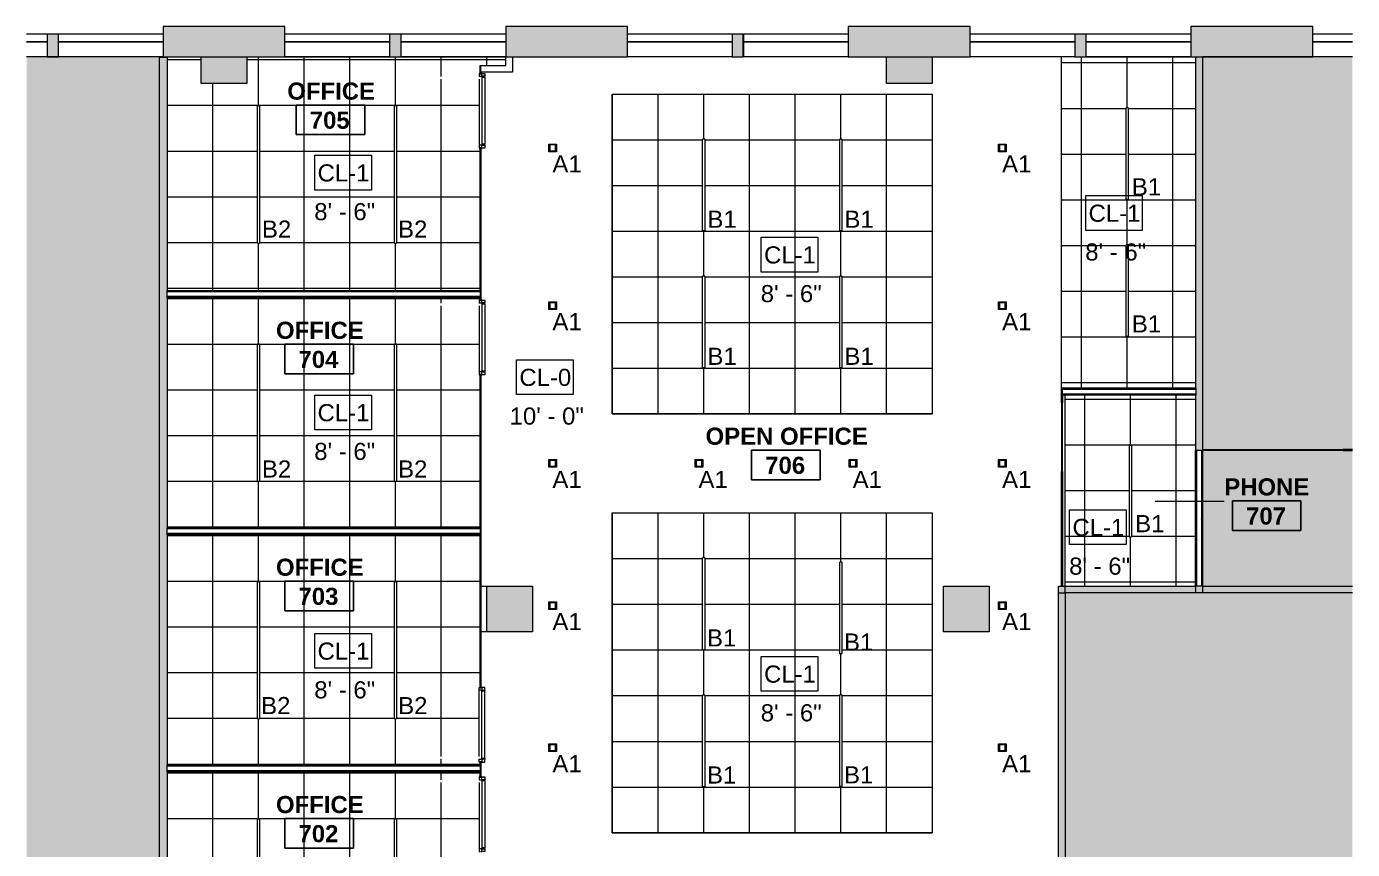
# Model space of a CAD drawing. Header units: inches. Extents: x 587 to 1284, y 1170 to 2052.
# Drawn here: x 587 to 1284, y 1619 to 2052 of the extents above; entities that cross this region are included whole.
import ezdxf

# ---------------------------------------------------------------- set-up
doc = ezdxf.new("R2010")
doc.units = ezdxf.units.IN
doc.header["$MEASUREMENT"] = 0
for name, color, linetype, lineweight in [('A-AREA-IDEN', 2, 'Continuous', 9), ('A-CLNG', 13, 'Continuous', 13), ('A-CLNG-IDEN', 151, 'Continuous', 9), ('A-CLNG-PATT', 13, 'Continuous', 13), ('A-DETL', 90, 'Continuous', 9), ('A-DETL-GENF', 92, 'Continuous', 9), ('A-DOOR', 31, 'Continuous', 13), ('A-WALL', 113, 'Continuous', 13), ('A-WALL-PATT', 111, 'Continuous', 13), ('CORE', 7, 'Continuous', 9), ('CORRIDOR', 7, 'Continuous', 9), ('E-LITE-EQPM', 33, 'Continuous', 9), ('E-LITE-EQPM-IDEN', 33, 'Continuous', 9), ('I-WALL', 2, 'Continuous', 13), ('S-COLS', 52, 'Continuous', 13), ('Victor Bldg - 7th Floor_LINK_dwg', 8, 'Continuous', 9), ('WINDOWS', 7, 'Continuous', 9)]:
    doc.layers.add(name, color=color, linetype=linetype, lineweight=lineweight)
doc.styles.add('Arial', font='arial.ttf', dxfattribs={"height": 9})
doc.styles.add('Swis721 Lt BT', font='swissl.ttf', dxfattribs={"height": 9})
doc.styles.add('Swis721 Lt BT_B', font='', dxfattribs={"height": 9})
doc.styles.get('Swis721 Lt BT_B').set_extended_font_data('Swis721 Lt BT', bold=True)
pattern_1 = [(0, (0, 0), (30.72, 7.68), [1.267, -21.773, 1.267, -21.773, -122.88]), (0, (0, 0), (30.72, 7.68), [-46.08, 1.267, -44.813, 1.267, -21.773, -53.76]), (0, (0, 0), (30.72, 7.68), [-115.2, 1.267, -14.093, 1.267, -37.133]), (120, (11.52, 3.84), (-22.011075, 22.7643), [1.267, -21.773, 1.267, -21.773, -122.88]), (120, (11.52, 3.84), (-22.011075, 22.7643), [-46.08, 1.267, -44.813, 1.267, -21.773, -53.76]), (120, (11.52, 3.84), (-22.011075, 22.7643), [-115.2, 1.267, -14.093, 1.267, -37.133]), (240, (15.36, 19.2), (-8.708925, -30.4443), [1.267, -21.773, 1.267, -21.773, -122.88]), (240, (15.36, 19.2), (-8.708925, -30.4443), [-46.08, 1.267, -44.813, 1.267, -21.773, -53.76]), (240, (15.36, 19.2), (-8.708925, -30.4443), [-115.2, 1.267, -14.093, 1.267, -37.133])]

# ---------------------------------------------------------------- blocks, each defined once
blk = doc.blocks.new('Concrete-Rectangular-Column - 24_ x 24_-6972613-REFLECTED CEILING PLAN')
at = {"layer": 'S-COLS', "lineweight": 9}
blk.add_hatch(color=7, dxfattribs=at).paths.add_polyline_path([(-12, -12), (12, -12), (12, 2), (-12, 2), (-12, -11.37)], flags=0)
at = {"layer": 'S-COLS', "color": 8, "lineweight": 20}
for p, q in [((-12, -12), (-12, 2)), ((12, 2), (12, -12)), ((12, -12), (-12, -12))]:
    blk.add_line(p, q, dxfattribs=at)
blk = doc.blocks.new('Concrete-Rectangular-Column - 24_ x 24_-V1-REFLECTED CEILING PLAN')
at = {"layer": 'S-COLS', "lineweight": 9}
blk.add_hatch(color=7, dxfattribs=at).paths.add_polyline_path([(12, -12), (12, 12), (-12, 12), (-12, -12), (7.47, -12)], flags=0)
at = {"layer": 'S-COLS', "color": 8, "lineweight": 20}
for p, q in [((-12, 12), (12, 12)), ((-12, -12), (-12, 12)), ((12, 12), (12, -12)), ((12, -12), (-12, -12))]:
    blk.add_line(p, q, dxfattribs=at)
blk = doc.blocks.new('Victor Bldg - 7th Floor_LINK_dwg_AH13F-7747248-REFLECTED CEILING PLAN')
at = {"layer": 'CORE'}
for p, q in [((1118.42, 1209.86), (1118.42, 1203.17)), ((1119.29, 1210.31), (1118.72, 1210.31)), ((1119.59, 1203.17), (1119.59, 1209.86)), ((1118.72, 1202.72), (1119.29, 1202.72))]:
    blk.add_line(p, q, dxfattribs=at)
for centre in [(1116.88, 1210.53), (1121.08, 1210.53)]:
    blk.add_ellipse(centre, major_axis=(0, 1.17), ratio=0.666667, dxfattribs=at)
for centre, start_param, end_param in [((1118.72, 1209.86), 0, 1.570796), ((1119.29, 1209.86), 4.712389, 6.283185), ((1118.72, 1203.17), 1.570796, 3.141593), ((1119.29, 1203.17), 3.141593, 4.712389)]:
    blk.add_ellipse(centre, major_axis=(0, 0.45), ratio=0.666667, start_param=start_param, end_param=end_param, dxfattribs=at)
blk = doc.blocks.new('Victor Bldg - 7th Floor_LINK_dwg_AH13F-7747249-REFLECTED CEILING PLAN')
at = {"layer": 'CORE'}
for p, q in [((1145.42, 1209.86), (1145.42, 1203.17)), ((1146.29, 1210.31), (1145.72, 1210.31)), ((1146.59, 1203.17), (1146.59, 1209.86)), ((1145.72, 1202.72), (1146.29, 1202.72))]:
    blk.add_line(p, q, dxfattribs=at)
for centre in [(1143.88, 1210.53), (1148.08, 1210.53)]:
    blk.add_ellipse(centre, major_axis=(0, 1.17), ratio=0.666667, dxfattribs=at)
for centre, start_param, end_param in [((1145.72, 1209.86), 0, 1.570796), ((1146.29, 1209.86), 4.712389, 6.283185), ((1145.72, 1203.17), 1.570796, 3.141593), ((1146.29, 1203.17), 3.141593, 4.712389)]:
    blk.add_ellipse(centre, major_axis=(0, 0.45), ratio=0.666667, start_param=start_param, end_param=end_param, dxfattribs=at)
blk = doc.blocks.new('Victor Bldg - 7th Floor_LINK_dwg_AH13F-7747250-REFLECTED CEILING PLAN')
at = {"layer": 'CORE'}
for p, q in [((1172.42, 1209.86), (1172.42, 1203.17)), ((1173.29, 1210.31), (1172.72, 1210.31)), ((1173.59, 1203.17), (1173.59, 1209.86)), ((1172.72, 1202.72), (1173.29, 1202.72))]:
    blk.add_line(p, q, dxfattribs=at)
for centre in [(1170.88, 1210.53), (1175.08, 1210.53)]:
    blk.add_ellipse(centre, major_axis=(0, 1.17), ratio=0.666667, dxfattribs=at)
for centre, start_param, end_param in [((1172.72, 1209.86), 0, 1.570796), ((1173.29, 1209.86), 4.712389, 6.283185), ((1172.72, 1203.17), 1.570796, 3.141593), ((1173.29, 1203.17), 3.141593, 4.712389)]:
    blk.add_ellipse(centre, major_axis=(0, 0.45), ratio=0.666667, start_param=start_param, end_param=end_param, dxfattribs=at)
blk = doc.blocks.new('Victor Bldg - 7th Floor_LINK_dwg_AH13F-7747251-REFLECTED CEILING PLAN')
at = {"layer": 'CORE'}
for p, q in [((1226.42, 1209.86), (1226.42, 1203.17)), ((1227.29, 1210.31), (1226.72, 1210.31)), ((1227.59, 1203.17), (1227.59, 1209.86)), ((1226.72, 1202.72), (1227.29, 1202.72))]:
    blk.add_line(p, q, dxfattribs=at)
for centre in [(1224.88, 1210.53), (1229.08, 1210.53)]:
    blk.add_ellipse(centre, major_axis=(0, 1.17), ratio=0.666667, dxfattribs=at)
for centre, start_param, end_param in [((1226.72, 1209.86), 0, 1.570796), ((1227.29, 1209.86), 4.712389, 6.283185), ((1226.72, 1203.17), 1.570796, 3.141593), ((1227.29, 1203.17), 3.141593, 4.712389)]:
    blk.add_ellipse(centre, major_axis=(0, 0.45), ratio=0.666667, start_param=start_param, end_param=end_param, dxfattribs=at)
blk = doc.blocks.new('Victor Bldg - 7th Floor_LINK_dwg_AH13F-7747252-REFLECTED CEILING PLAN')
at = {"layer": 'CORE'}
for p, q in [((1199.42, 1209.86), (1199.42, 1203.17)), ((1200.29, 1210.31), (1199.72, 1210.31)), ((1200.59, 1203.17), (1200.59, 1209.86)), ((1199.72, 1202.72), (1200.29, 1202.72))]:
    blk.add_line(p, q, dxfattribs=at)
for centre in [(1197.88, 1210.53), (1202.08, 1210.53)]:
    blk.add_ellipse(centre, major_axis=(0, 1.17), ratio=0.666667, dxfattribs=at)
for centre, start_param, end_param in [((1199.72, 1209.86), 0, 1.570796), ((1200.29, 1209.86), 4.712389, 6.283185), ((1199.72, 1203.17), 1.570796, 3.141593), ((1200.29, 1203.17), 3.141593, 4.712389)]:
    blk.add_ellipse(centre, major_axis=(0, 0.45), ratio=0.666667, start_param=start_param, end_param=end_param, dxfattribs=at)
blk = doc.blocks.new('Victor Bldg - 7th Floor_LINK_dwg-6972240-REFLECTED CEILING PLAN')
at = {"layer": 'CORE'}
for p, q in [((1098, 1223.5), (1042, 1234.5)), ((1098, 1234.5), (1042, 1223.5)), ((1283.88, 1218.1), (1248, 1234.5)), ((1098, 1223.5), (1098, 1232)), ((1244.37, 1219.75), (1244.37, 1232)), ((1248, 1232), (1248, 1216)), ((1243, 1215.75), (1103, 1215.75)), ((1283.88, 1218.88), (1248.12, 1202.5)), ((1111.92, 1209.47), (1113.76, 1206.79)), ((1112.18, 1209.63), (1114.03, 1206.95)), ((1138.92, 1209.47), (1140.76, 1206.79)), ((1139.18, 1209.63), (1141.03, 1206.95)), ((1165.92, 1209.47), (1167.76, 1206.79)), ((1166.18, 1209.63), (1168.03, 1206.95)), ((1192.92, 1209.47), (1194.76, 1206.79)), ((1193.18, 1209.63), (1195.03, 1206.95)), ((1219.92, 1209.47), (1221.76, 1206.79)), ((1220.18, 1209.63), (1222.03, 1206.95)), ((1098, 1203.75), (1042, 1203.75)), ((1248, 1198.69), (1264.62, 1198.69)), ((1243, 1191.75), (1103, 1191.75))]:
    blk.add_line(p, q, dxfattribs=at)
at = {"layer": 'CORE', "flags": 128}
for points in [[(1101.63, 1219.75), (1244.37, 1219.75), (1101.63, 1232)], [(1244.37, 1232), (1101.63, 1219.75), (1101.63, 1232)], [(1097, 1203.75), (1097, 1214.75), (1043, 1214.75), (1043, 1203.75)], [(1104, 1191.75), (1104, 1214.25), (1242, 1214.25), (1242, 1191.75)], [(1247.31, 1191.47), (1247.31, 1191.19), (1265.31, 1191.19), (1265.31, 1191.47)], [(1042, 1189.69), (1042.56, 1189.69), (1042.56, 1173.07), (1042, 1173.07)]]:
    blk.add_lwpolyline(points, dxfattribs=at)
blk.add_lwpolyline([(1109, 1184.75), (1125, 1184.75), (1125, 1200.75), (1109, 1200.75)], close=True, dxfattribs=at)
at = {"layer": 'CORE'}
for centre in [(1112.05, 1209.55), (1139.05, 1209.55), (1166.05, 1209.55), (1193.05, 1209.55), (1220.05, 1209.55)]:
    blk.add_circle(centre, 0.667, dxfattribs=at)
for centre, radius, start, end in [((1116.3, 1202.72), 5.8, 153.29881, 180), ((1117.61, 1202.07), 7.26, 129.47246, 153.29881), ((1112.05, 1209.55), 0.167, 11.68289, 236.84227), ((1118.45, 1201.04), 8.59, 108.83538, 129.47246), ((1113.9, 1206.86), 0.167, 192.19142, 57.3508), ((1119, 1199.43), 10.29, 90, 108.83538), ((1119, 1199.43), 10.29, 71.16462, 90), ((1119.55, 1201.04), 8.59, 50.52754, 71.16462), ((1120.39, 1202.07), 7.26, 26.70119, 50.52754), ((1121.7, 1202.72), 5.8, 0, 26.70119), ((1143.3, 1202.72), 5.8, 153.29881, 180), ((1144.61, 1202.07), 7.26, 129.47246, 153.29881), ((1139.05, 1209.55), 0.167, 11.68289, 236.84227), ((1145.45, 1201.04), 8.59, 108.83538, 129.47246), ((1140.9, 1206.86), 0.167, 192.19142, 57.3508), ((1146, 1199.43), 10.29, 90, 108.83538), ((1146, 1199.43), 10.29, 71.16462, 90), ((1146.55, 1201.04), 8.59, 50.52754, 71.16462), ((1147.39, 1202.07), 7.26, 26.70119, 50.52754), ((1148.7, 1202.72), 5.8, 0, 26.70119), ((1170.3, 1202.72), 5.8, 153.29881, 180), ((1171.61, 1202.07), 7.26, 129.47246, 153.29881), ((1166.05, 1209.55), 0.167, 11.68289, 236.84227), ((1172.45, 1201.04), 8.59, 108.83538, 129.47246), ((1167.9, 1206.86), 0.167, 192.19142, 57.3508), ((1173, 1199.43), 10.29, 90, 108.83538), ((1173, 1199.43), 10.29, 71.16462, 90), ((1173.55, 1201.04), 8.59, 50.52754, 71.16462), ((1174.39, 1202.07), 7.26, 26.70119, 50.52754), ((1175.7, 1202.72), 5.8, 0, 26.70119), ((1197.3, 1202.72), 5.8, 153.29881, 180), ((1198.61, 1202.07), 7.26, 129.47246, 153.29881), ((1193.05, 1209.55), 0.167, 11.68289, 236.84227), ((1199.45, 1201.04), 8.59, 108.83538, 129.47246), ((1194.9, 1206.86), 0.167, 192.19142, 57.3508), ((1200, 1199.43), 10.29, 90, 108.83538), ((1200, 1199.43), 10.29, 71.16462, 90), ((1200.55, 1201.04), 8.59, 50.52754, 71.16462), ((1201.39, 1202.07), 7.26, 26.70119, 50.52754), ((1202.7, 1202.72), 5.8, 0, 26.70119), ((1224.3, 1202.72), 5.8, 153.29881, 180), ((1225.61, 1202.07), 7.26, 129.47246, 153.29881), ((1220.05, 1209.55), 0.167, 11.68289, 236.84227), ((1226.45, 1201.04), 8.59, 108.83538, 129.47246), ((1221.9, 1206.86), 0.167, 192.19142, 57.3508), ((1227, 1199.43), 10.29, 90, 108.83538), ((1227, 1199.43), 10.29, 71.16462, 90), ((1227.55, 1201.04), 8.59, 50.52754, 71.16462), ((1228.39, 1202.07), 7.26, 26.70119, 50.52754), ((1229.7, 1202.72), 5.8, 0, 26.70119), ((1116.3, 1202.72), 5.8, 180, 206.70119), ((1117.61, 1203.38), 7.26, 206.70119, 230.52754), ((1120.39, 1203.38), 7.26, 309.47246, 333.29881), ((1121.7, 1202.72), 5.8, 333.29881, 0), ((1143.3, 1202.72), 5.8, 180, 206.70119), ((1144.61, 1203.38), 7.26, 206.70119, 230.52754), ((1147.39, 1203.38), 7.26, 309.47246, 333.29881), ((1148.7, 1202.72), 5.8, 333.29881, 0), ((1170.3, 1202.72), 5.8, 180, 206.70119), ((1171.61, 1203.38), 7.26, 206.70119, 230.52754), ((1174.39, 1203.38), 7.26, 309.47246, 333.29881), ((1175.7, 1202.72), 5.8, 333.29881, 0), ((1197.3, 1202.72), 5.8, 180, 206.70119), ((1198.61, 1203.38), 7.26, 206.70119, 230.52754), ((1201.39, 1203.38), 7.26, 309.47246, 333.29881), ((1202.7, 1202.72), 5.8, 333.29881, 0), ((1224.3, 1202.72), 5.8, 180, 206.70119), ((1225.61, 1203.38), 7.26, 206.70119, 230.52754), ((1228.39, 1203.38), 7.26, 309.47246, 333.29881), ((1229.7, 1202.72), 5.8, 333.29881, 0), ((1118.45, 1204.4), 8.59, 230.52754, 251.16462), ((1119, 1206.02), 10.29, 251.16462, 270), ((1119, 1206.02), 10.29, 270, 288.83538), ((1119.55, 1204.4), 8.59, 288.83538, 309.47246), ((1145.45, 1204.4), 8.59, 230.52754, 251.16462), ((1146, 1206.02), 10.29, 251.16462, 270), ((1146, 1206.02), 10.29, 270, 288.83538), ((1146.55, 1204.4), 8.59, 288.83538, 309.47246), ((1172.45, 1204.4), 8.59, 230.52754, 251.16462), ((1173, 1206.02), 10.29, 251.16462, 270), ((1173, 1206.02), 10.29, 270, 288.83538), ((1173.55, 1204.4), 8.59, 288.83538, 309.47246), ((1199.45, 1204.4), 8.59, 230.52754, 251.16462), ((1200, 1206.02), 10.29, 251.16462, 270), ((1200, 1206.02), 10.29, 270, 288.83538), ((1200.55, 1204.4), 8.59, 288.83538, 309.47246), ((1226.45, 1204.4), 8.59, 230.52754, 251.16462), ((1227, 1206.02), 10.29, 251.16462, 270), ((1227, 1206.02), 10.29, 270, 288.83538), ((1227.55, 1204.4), 8.59, 288.83538, 309.47246)]:
    blk.add_arc(centre, radius, start, end, dxfattribs=at)
at = {"layer": 'CORRIDOR'}
blk.add_line((767.14, 1170.39), (767.14, 1238.77), dxfattribs=at)
at = {"layer": 'WINDOWS'}
for p, q in [((598, 2047.5), (587.23, 2047.5)), ((598, 2043.5), (587.23, 2043.5)), ((598, 2043.25), (587.23, 2043.25)), ((659, 2047.5), (604, 2047.5)), ((659, 2043.5), (604, 2043.5)), ((659, 2043.25), (604, 2043.25)), ((778, 2047.5), (723, 2047.5)), ((778, 2043.5), (723, 2043.5)), ((778, 2043.25), (723, 2043.25)), ((839, 2047.5), (784, 2047.5)), ((839, 2043.5), (784, 2043.5)), ((839, 2043.25), (784, 2043.25)), ((958, 2047.5), (903, 2047.5)), ((958, 2043.5), (903, 2043.5)), ((958, 2043.25), (903, 2043.25)), ((1019, 2047.5), (963.75, 2047.5)), ((1019, 2043.5), (964, 2043.5)), ((1019, 2043.25), (964, 2043.25)), ((1138, 2047.5), (1083, 2047.5)), ((1138, 2043.5), (1083, 2043.5)), ((1138, 2043.25), (1083, 2043.25)), ((1199, 2047.5), (1144, 2047.5)), ((1199, 2043.5), (1144, 2043.5)), ((1199, 2043.25), (1144, 2043.25)), ((1283.88, 2047.5), (1263, 2047.5)), ((1283.88, 2043.5), (1263, 2043.5)), ((1283.88, 2043.25), (1263, 2043.25)), ((598, 2035.5), (587.23, 2035.5)), ((659, 2035.5), (604, 2035.5)), ((778, 2035.5), (723, 2035.5)), ((839, 2035.5), (784, 2035.5)), ((958, 2035.5), (903, 2035.5)), ((1019, 2035.5), (963.75, 2035.5)), ((1138, 2035.5), (1083, 2035.5)), ((1199, 2035.5), (1144, 2035.5)), ((1283.88, 2035.5), (1263, 2035.5))]:
    blk.add_line(p, q, dxfattribs=at)
at = {"layer": 'WINDOWS', "flags": 128}
blk.add_lwpolyline([(963.75, 2047.5), (964, 2047.5), (964, 2035.5), (963.75, 2035.5)], dxfattribs=at)
for name in ['Victor Bldg - 7th Floor_LINK_dwg_AH13F-7747248-REFLECTED CEILING PLAN', 'Victor Bldg - 7th Floor_LINK_dwg_AH13F-7747249-REFLECTED CEILING PLAN', 'Victor Bldg - 7th Floor_LINK_dwg_AH13F-7747250-REFLECTED CEILING PLAN', 'Victor Bldg - 7th Floor_LINK_dwg_AH13F-7747252-REFLECTED CEILING PLAN', 'Victor Bldg - 7th Floor_LINK_dwg_AH13F-7747251-REFLECTED CEILING PLAN']:
    blk.add_blockref(name, (0, 0))
blk = doc.blocks.new('Door - Single - Full Lite-7789768-REFLECTED CEILING PLAN')
at = {"layer": 'A-DOOR', "lineweight": 9}
for p, q in [((-15.63, 0.68), (-15.63, 2.14)), ((-15.63, 2.14), (-14.13, 2.14)), ((-14.13, 0.68), (-15.63, 0.68)), ((-15.63, 0.68), (-15.63, 0.16)), ((-14.13, 2.14), (-14.13, 0.68)), ((-13.63, 2.14), (-14.13, 2.14)), ((-14.13, 0.64), (-13.63, 0.64)), ((-14.13, -0.86), (-14.13, 0.64)), ((-13.63, 2.14), (21.62, 2.14)), ((-13.63, 0.64), (-13.63, 2.14)), ((-13.63, 0.64), (21.62, 0.64)), ((21.62, 2.14), (21.62, 0.64)), ((22.12, 2.14), (21.62, 2.14)), ((21.62, 0.64), (22.12, 0.64)), ((22.12, 2.14), (23.62, 2.14)), ((22.12, 0.68), (22.12, 2.14)), ((23.62, 0.68), (22.12, 0.68)), ((22.12, 0.64), (22.12, -0.86)), ((23.62, 2.14), (23.62, 0.68)), ((23.62, 0.16), (23.62, 0.68)), ((-15.63, -0.34), (-15.63, -0.86)), ((-15.63, -0.86), (-14.13, -0.86)), ((-14.13, -0.86), (-14.01, -0.86)), ((-12.63, -0.86), (22.12, -0.86)), ((22.12, -0.86), (23.62, -0.86)), ((23.62, -0.86), (23.62, -0.34))]:
    blk.add_line(p, q, dxfattribs=at)
blk = doc.blocks.new('Door - Single - Full Lite-7789770-REFLECTED CEILING PLAN')
at = {"layer": 'A-DOOR', "lineweight": 9}
for p, q in [((-15.63, 0.34), (-15.63, 0.86)), ((-15.63, 0.86), (-14.13, 0.86)), ((-14.13, 0.86), (-14.01, 0.86)), ((-14.13, 0.86), (-14.13, -0.64)), ((-12.63, 0.86), (22.12, 0.86)), ((22.12, -0.64), (22.12, 0.86)), ((22.12, 0.86), (23.62, 0.86)), ((23.62, 0.86), (23.62, 0.34)), ((-15.63, -0.68), (-15.63, -0.16)), ((-15.63, -0.68), (-15.63, -2.14)), ((-14.13, -0.68), (-15.63, -0.68)), ((-15.63, -2.14), (-14.13, -2.14)), ((-14.13, -0.64), (-13.63, -0.64)), ((-14.13, -2.14), (-14.13, -0.68)), ((-13.63, -2.14), (-14.13, -2.14)), ((-13.63, -0.64), (21.62, -0.64)), ((-13.63, -0.64), (-13.63, -2.14)), ((-13.63, -2.14), (21.62, -2.14)), ((21.62, -2.14), (21.62, -0.64)), ((21.62, -0.64), (22.12, -0.64)), ((22.12, -2.14), (21.62, -2.14)), ((23.62, -0.68), (22.12, -0.68)), ((22.12, -0.68), (22.12, -2.14)), ((22.12, -2.14), (23.62, -2.14)), ((23.62, -0.16), (23.62, -0.68)), ((23.62, -2.14), (23.62, -0.68))]:
    blk.add_line(p, q, dxfattribs=at)
blk = doc.blocks.new('L-PENDANT_FOCAL POINT 3_5 CYLINDER - L-PENDANT_FOCAL POINT 3_5 CYLINDER-7769661-REFLECTED CEILING PLAN')
at = {"layer": 'E-LITE-EQPM'}
for p, q in [((-2.02, -1.99), (-2.02, 2.01)), ((-2.02, 2.01), (1.98, 2.01)), ((1.74, 1.77), (-1.76, 1.77)), ((-1.76, 1.77), (-1.76, -1.73)), ((1.48, 1.52), (-1.51, 1.52)), ((-1.51, 1.52), (-1.51, -1.49)), ((1.48, -1.49), (1.48, 1.52)), ((1.74, -1.73), (1.74, 1.77)), ((1.98, 2.01), (1.98, -1.99)), ((1.98, -1.99), (-2.02, -1.99)), ((-1.76, -1.73), (1.74, -1.73)), ((-1.51, -1.49), (1.48, -1.49))]:
    blk.add_line(p, q, dxfattribs=at)
blk = doc.blocks.new('Lighting fixture TBLS-HX-4-15-B-U-W - TBLS-HX-4-24 - 6_-7647319-REFLECTED CEILING PLAN')
at = {"layer": 'E-LITE-EQPM'}
for p, q in [((-0.5375, 23.675), (0.5375, 23.675)), ((-0.5375, 23.675), (-0.5375, -48.325)), ((-0.46875, 23.753125), (0.46875, 23.753125)), ((-0.46875, 23.753125), (-0.46875, 23.675)), ((0.46875, 23.675), (0.46875, 23.753125)), ((0.5375, -48.325), (0.5375, 23.675)), ((0.5375, -48.325), (-0.5375, -48.325))]:
    blk.add_line(p, q, dxfattribs=at)
blk = doc.blocks.new('Lighting fixture TBLS-HX-4-15-B-U-W - TBLS-HX-4-24 - 4_-7660253-REFLECTED CEILING PLAN')
at = {"layer": 'E-LITE-EQPM'}
for p, q in [((-0.5375, 23.675), (0.5375, 23.675)), ((-0.5375, 23.675), (-0.5375, -24.325)), ((-0.46875, 23.753125), (0.46875, 23.753125)), ((-0.46875, 23.753125), (-0.46875, 23.675)), ((0.46875, 23.675), (0.46875, 23.753125)), ((0.5375, -24.325), (0.5375, 23.675)), ((0.5375, -24.325), (-0.5375, -24.325))]:
    blk.add_line(p, q, dxfattribs=at)
blk = doc.blocks.new('Room Tag - Room Name and Number-3379422-REFLECTED CEILING PLAN')
at = {"layer": 'A-AREA-IDEN'}
for p, q in [((-0.1881, -0.1636), (-0.1881, -0.0018)), ((-0.1881, -0.0018), (0.1869, -0.0018)), ((0.1869, -0.0018), (-0.1881, -0.0018)), ((-0.1881, -0.0018), (-0.1881, -0.1636)), ((0.1869, -0.0018), (0.1869, -0.1636)), ((0.1869, -0.1636), (0.1869, -0.0018)), ((0.1869, -0.1636), (-0.1881, -0.1636)), ((-0.1881, -0.1636), (0.1869, -0.1636))]:
    blk.add_line(p, q, dxfattribs=at)

msp = doc.modelspace()

# ---------------------------------------------------------------- hatches: boundary and pattern name
at = {"layer": 'A-CLNG-PATT'}
h = msp.add_hatch(dxfattribs=at)
h.set_pattern_fill('FP_2', color=256, style=0, pattern_type=2)
h.set_pattern_definition([(0, (733.046, 1962.094), (0, -24), []), (270, (733.046, 1962.094), (-24, -1e-15), [])])
h.paths.add_polyline_path([(661.09, 1912.81), (825.5, 1912.81), (825.5, 1987.63), (824.98, 1987.63), (824.98, 2023.88), (788.98, 2023.88), (788.98, 2025.25), (824.98, 2025.25), (824.98, 2026.88), (825.5, 2026.88), (825.5, 2031), (839, 2031), (839, 2035.5), (703, 2035.5), (703, 2021.5), (679, 2021.5), (679, 2035.5), (661.09, 2035.5), (661.09, 1965.34)], flags=0)
h.paths.add_polyline_path([(708.51, 1937.77), (708.51, 2009.77), (709.58, 2009.77), (709.58, 1937.77)], flags=0)
h.paths.add_polyline_path([(781.58, 1937.77), (780.51, 1937.77), (780.51, 2009.77), (781.58, 2009.77), (781.58, 1940.5)], flags=0)
h = msp.add_hatch(dxfattribs=at)
h.set_pattern_fill('FP_10', color=256, style=0, pattern_type=2)
h.set_pattern_definition([(270, (1165.5, 1936.5), (-24, -1e-15), []), (180, (1165.5, 1936.5), (3e-15, 24), [])])
h.paths.add_polyline_path([(1131, 1861.63), (1201.5, 1861.63), (1201.5, 2035.5), (1131, 2035.5), (1131, 1908.56)], flags=0)
h.paths.add_polyline_path([(1166.04, 1888.83), (1164.96, 1888.83), (1164.96, 1936.83), (1166.04, 1936.83), (1166.04, 1890.82)], flags=0)
h.paths.add_polyline_path([(1166.04, 1960.83), (1164.96, 1960.83), (1164.96, 2008.83), (1166.04, 2008.83), (1166.04, 1961.79)], flags=0)
h = msp.add_hatch(dxfattribs=at)
h.set_pattern_fill('FP_9', color=256, style=0, pattern_type=2)
h.set_pattern_definition([(0, (967, 1968), (0, -24), []), (270, (967, 1968), (-24, -1e-15), [])])
h.paths.add_polyline_path([(1022.64, 1848), (1063, 1848), (1063, 2016), (895, 2016), (895, 1848), (935.56, 1848)], flags=0)
h.paths.add_polyline_path([(942.46, 1872.33), (942.46, 1920.33), (943.54, 1920.33), (943.54, 1872.33)], flags=0)
h.paths.add_polyline_path([(1014.46, 1872.33), (1014.47, 1920.33), (1015.54, 1920.33), (1015.54, 1872.33), (1014.47, 1872.33)], flags=0)
h.paths.add_polyline_path([(942.46, 1944.33), (942.46, 1992.33), (943.54, 1992.33), (943.54, 1944.33)], flags=0)
h.paths.add_polyline_path([(1015.54, 1944.33), (1014.46, 1944.33), (1014.47, 1992.33), (1015.54, 1992.33), (1015.54, 1945.82)], flags=0)
h = msp.add_hatch(dxfattribs=at)
h.set_pattern_fill('FP_3', color=256, style=0, pattern_type=2)
h.set_pattern_definition([(180, (733.046, 1836.656), (3e-15, 24), []), (90, (733.046, 1836.656), (24, -1e-15), [])])
h.paths.add_polyline_path([(661.09, 1788.25), (825.5, 1788.25), (825.5, 1868.55), (824.98, 1868.55), (824.98, 1904.8), (788.98, 1904.8), (788.98, 1906.18), (824.98, 1906.18), (824.98, 1907.8), (825.5, 1907.8), (825.48, 1909.06), (661.09, 1909.06), (661.09, 1851.78)], flags=0)
h.paths.add_polyline_path([(708.51, 1812.61), (708.51, 1884.61), (709.58, 1884.61), (709.58, 1812.61)], flags=0)
h.paths.add_polyline_path([(780.51, 1812.61), (780.51, 1884.61), (781.58, 1884.61), (781.58, 1812.61)], flags=0)
h = msp.add_hatch(dxfattribs=at)
h.set_pattern_fill('FP_6', color=256, style=0, pattern_type=2)
h.set_pattern_definition([(270, (1167.25, 1807.75), (-24, -1e-15), []), (180, (1167.25, 1807.75), (3e-15, 24), [])])
h.paths.add_polyline_path([(1133, 1757.5), (1201.38, 1757.5), (1201.38, 1857.88), (1133, 1857.88), (1133, 1795)], flags=0)
h.paths.add_polyline_path([(1167.79, 1783.43), (1166.71, 1783.43), (1166.71, 1831.43), (1167.79, 1831.43), (1167.79, 1784.35)], flags=0)
h = msp.add_hatch(dxfattribs=at)
h.set_pattern_fill('FP_8', color=256, style=0, pattern_type=2)
h.set_pattern_definition([(0, (1015, 1844), (0, -24), []), (270, (1015, 1844), (-24, -1e-15), [])])
h.paths.add_polyline_path([(895, 1628), (1063, 1628), (1063, 1796), (895, 1796), (895, 1738.22)], flags=0)
h.paths.add_polyline_path([(943.54, 1652.32), (942.46, 1652.32), (942.46, 1700.32), (943.54, 1700.32), (943.54, 1653.04)], flags=0)
h.paths.add_polyline_path([(1014.46, 1652.39), (1014.47, 1700.39), (1015.54, 1700.39), (1015.54, 1652.39), (1014.47, 1652.39)], flags=0)
h.paths.add_polyline_path([(1015.54, 1722.14), (1014.46, 1722.14), (1014.47, 1770.14), (1015.54, 1770.14), (1015.54, 1724.02)], flags=0)
h.paths.add_polyline_path([(942.46, 1724.32), (942.46, 1772.32), (943.54, 1772.32), (943.54, 1724.32)], flags=0)
h = msp.add_hatch(dxfattribs=at)
h.set_pattern_fill('FP_4', color=256, style=0, pattern_type=2)
h.set_pattern_definition([(180, (733.046, 1712.094), (3e-15, 24), []), (90, (733.046, 1712.094), (24, -1e-15), [])])
h.paths.add_polyline_path([(661.09, 1663.69), (825.5, 1663.69), (825.5, 1665.13), (824.98, 1665.13), (824.98, 1666.75), (788.98, 1666.75), (788.98, 1668.13), (824.98, 1668.13), (824.99, 1704.38), (825.5, 1704.38), (825.48, 1784.5), (661.09, 1784.5), (661.09, 1738.22)], flags=0)
h.paths.add_polyline_path([(709.58, 1687.77), (708.51, 1687.77), (708.51, 1759.77), (709.58, 1759.77), (709.58, 1688.53)], flags=0)
h.paths.add_polyline_path([(780.51, 1687.77), (780.51, 1759.77), (781.58, 1759.77), (781.58, 1687.77)], flags=0)
h = msp.add_hatch(dxfattribs=at)
h.set_pattern_fill('FP_5', color=256, style=0, pattern_type=2)
h.set_pattern_definition([(180, (733.046, 1587.53), (3e-15, 24), []), (90, (733.046, 1587.53), (24, -1e-15), [])])
h.paths.add_polyline_path([(661.09, 1539.12), (825.5, 1539.12), (825.5, 1618.13), (824.98, 1618.13), (824.98, 1654.38), (788.98, 1654.38), (788.98, 1655.75), (824.98, 1655.75), (824.98, 1657.38), (825.5, 1657.38), (825.5, 1659.94), (661.09, 1659.94), (661.09, 1624.65)], flags=0)
h.paths.add_polyline_path([(780.51, 1563.21), (780.51, 1635.21), (781.58, 1635.21), (781.58, 1563.21)], flags=0)
h.paths.add_polyline_path([(709.58, 1563.21), (708.51, 1563.21), (708.51, 1635.21), (709.58, 1635.21), (709.58, 1564.32)], flags=0)
at = {"layer": 'A-DETL-GENF'}
h = msp.add_hatch(color=7, dxfattribs=at)
h.paths.add_polyline_path([(1201.5, 2035.5), (1263, 2035.5), (1263, 2051.5), (1199, 2051.5), (1199, 2035.5)], flags=0)
h.paths.add_polyline_path([(1144, 2035.5), (1144, 2047.5), (1138, 2047.5), (1138, 2035.5)], flags=0)
h.paths.add_polyline_path([(1083, 2035.5), (1083, 2051.5), (1019, 2051.5), (1019, 2035.5), (1063, 2035.5)], flags=0)
h.paths.add_polyline_path([(604, 2035.5), (604, 2047.5), (598, 2047.5), (598, 2035.5)], flags=0)
h.paths.add_polyline_path([(865.73, 2035.5), (903, 2035.5), (903, 2051.5), (839, 2051.5), (839, 2035.5), (865.49, 2035.5)], flags=0)
h.paths.add_polyline_path([(958, 2035.5), (963.75, 2035.5), (963.75, 2047.5), (958, 2047.5)], flags=0)
h.paths.add_polyline_path([(674.31, 2035.5), (723, 2035.5), (723, 2051.5), (659, 2051.5), (659, 2035.5), (661.09, 2035.5)], flags=0)
h.paths.add_polyline_path([(778, 2035.5), (784, 2035.5), (784, 2047.5), (778, 2047.5)], flags=0)
h = msp.add_hatch(color=9, dxfattribs=at)
h.paths.add_polyline_path([(670.25, 1170.39), (762.11, 1170.39), (762.11, 1234.9), (657.09, 1234.9), (657.09, 1243.27), (656.34, 1243.27), (656.34, 1244.77), (657.09, 1244.77), (657.07, 1281.02), (656.34, 1281.02), (656.34, 1282.52), (657.09, 1282.52), (657.09, 2035.5), (587.23, 2035.5), (587.23, 1170.39), (657.09, 1170.39)], flags=0)
h.paths.add_polyline_path([(1109.72, 1170.39), (1283.88, 1170.39), (1283.88, 1199), (1269.62, 1199), (1269.62, 1191.47), (1264.62, 1191.47), (1264.62, 1199), (1248, 1199), (1248, 1191.47), (1243, 1191.47), (1243, 1216), (1103, 1216), (1103, 1191.75), (1098, 1191.75), (1098, 1215.5), (1042, 1215.5), (1042, 1170.39), (1103, 1170.39)], flags=0)
h.paths.add_polyline_path([(838, 1170.39), (861.94, 1170.39), (861.94, 1234.5), (838, 1234.5), (838, 1228.5)], flags=0)
h.paths.add_polyline_path([(867.44, 1170.39), (1036, 1170.39), (1036, 1234.5), (867.44, 1234.5), (867.44, 1220.95)], flags=0)
h.paths.add_polyline_path([(1269.62, 1202.5), (1283.88, 1202.5), (1283.88, 1234.5), (1248, 1234.5), (1248, 1232), (1247.94, 1232), (1247.94, 1216), (1248, 1216), (1248, 1202.5), (1264.62, 1202.5)], flags=0)
h.paths.add_polyline_path([(1244.44, 1219.5), (1244.44, 1232), (1098, 1232), (1098, 1234.5), (1042, 1234.5), (1042, 1223.5), (1098.06, 1223.5), (1098.06, 1231.75), (1101.56, 1231.75), (1101.56, 1219.5), (1243, 1219.5)], flags=0)
h.paths.add_polyline_path([(1133.88, 1305.78), (1283.88, 1305.78), (1283.88, 1348.53), (1238.5, 1348.53), (1238.5, 1352.53), (1283.88, 1352.53), (1283.88, 1754), (1133, 1754), (1133, 1352.53), (1200, 1352.53), (1200, 1348.53), (1133, 1348.53), (1133, 1305.78), (1133.87, 1305.78)], flags=0)
h.paths.add_polyline_path([(1279, 1757.5), (1283.88, 1757.5), (1283.88, 2035.5), (1205, 2035.5), (1205, 1829.31), (1279, 1829.31), (1279, 1828.81), (1205, 1828.82), (1205, 1757.5), (1205.13, 1757.5)], flags=0)
at = {"layer": 'A-WALL-PATT', "lineweight": 9}
h = msp.add_hatch(color=7, dxfattribs=at)
h.paths.add_polyline_path([(661.09, 1234.9), (661.09, 1243.65), (657.09, 1243.65), (657.09, 1234.9), (660.87, 1234.9)], flags=0)
h.paths.add_polyline_path([(657.09, 1282.15), (661.09, 1282.15), (661.09, 2035.43), (657.09, 2035.43), (657.09, 1283.96)], flags=0)
for points in [[(1204.5, 1828.83), (1205, 1828.83), (1205, 2035.5), (1201.5, 2035.5), (1201.5, 1828.83), (1202, 1828.83)], [(1129.5, 1305.78), (1133, 1305.78), (1133, 1757.5), (1129.5, 1757.5), (1129.5, 1397.52)], [(1201.38, 1754), (1201.38, 1757.5), (1133, 1757.5), (1133, 1754), (1196.8, 1754)], [(1283.88, 1754), (1283.88, 1757.5), (1202, 1757.5), (1202, 1754)]]:
    msp.add_hatch(color=7, dxfattribs=at).paths.add_polyline_path(points, flags=0)
h = msp.add_hatch(dxfattribs=at)
h.set_pattern_fill('FP_1', color=256, style=0, pattern_type=2)
h.set_pattern_definition(pattern_1)
h.paths.add_polyline_path([(804.93, 1912.19), (825.5, 1912.19), (825.5, 1912.81), (661.09, 1912.81), (661.11, 1912.19), (761.39, 1912.19)], flags=0)
h = msp.add_hatch(dxfattribs=at)
h.set_pattern_fill('FP_1', color=256, style=0, pattern_type=2)
h.set_pattern_definition(pattern_1)
h.paths.add_polyline_path([(663.73, 1909.06), (825.5, 1909.06), (825.5, 1909.69), (661.09, 1909.69), (661.11, 1909.06)], flags=0)
h = msp.add_hatch(dxfattribs=at)
h.set_pattern_fill('FP_1', color=256, style=0, pattern_type=2)
h.set_pattern_definition(pattern_1)
h.paths.add_polyline_path([(1131, 1861), (1201.5, 1861), (1201.5, 1861.63), (1131, 1861.63)], flags=0)
h = msp.add_hatch(dxfattribs=at)
h.set_pattern_fill('FP_1', color=256, style=0, pattern_type=2)
h.set_pattern_definition(pattern_1)
h.paths.add_polyline_path([(1131.5, 1857.88), (1201.5, 1857.88), (1201.5, 1858.5), (1131.5, 1858.5)], flags=0)
h = msp.add_hatch(dxfattribs=at)
h.set_pattern_fill('FP_1', color=256, style=0, pattern_type=2)
h.set_pattern_definition(pattern_1)
h.paths.add_polyline_path([(1201.5, 1757.5), (1202, 1757.5), (1202, 1828.83), (1201.38, 1828.83), (1201.38, 1757.5)], flags=0)
h = msp.add_hatch(dxfattribs=at)
h.set_pattern_fill('FP_1', color=256, style=0, pattern_type=2)
h.set_pattern_definition(pattern_1)
h.paths.add_polyline_path([(1205.13, 1757.5), (1205.13, 1828.81), (1205, 1828.83), (1204.5, 1828.83), (1204.5, 1757.5), (1205, 1757.5)], flags=0)
h = msp.add_hatch(color=7, dxfattribs=at)
h.paths.add_polyline_path([(1279, 1828.81), (1279, 1829.31), (1205.13, 1828.81)], flags=0)
h.paths.add_polyline_path([(1205.13, 1828.83), (1279, 1829.31), (1205, 1829.31), (1205, 1828.83), (1205.13, 1828.83)], flags=0)
h = msp.add_hatch(dxfattribs=at)
h.set_pattern_fill('FP_1', color=256, style=0, pattern_type=2)
h.set_pattern_definition(pattern_1)
h.paths.add_polyline_path([(804.93, 1787.62), (825.5, 1787.62), (825.5, 1788.25), (661.09, 1788.25), (661.09, 1787.62), (761.39, 1787.62)], flags=0)
h = msp.add_hatch(dxfattribs=at)
h.set_pattern_fill('FP_1', color=256, style=0, pattern_type=2)
h.set_pattern_definition(pattern_1)
h.paths.add_polyline_path([(662.41, 1784.5), (825.5, 1784.5), (825.5, 1785.12), (661.09, 1785.12), (661.1, 1784.5)], flags=0)
h = msp.add_hatch(dxfattribs=at)
h.set_pattern_fill('FP_1', color=256, style=0, pattern_type=2)
h.set_pattern_definition(pattern_1)
h.paths.add_polyline_path([(804.93, 1663.06), (825.5, 1663.06), (825.5, 1663.69), (661.09, 1663.69), (661.13, 1663.06), (761.39, 1663.06)], flags=0)
h = msp.add_hatch(dxfattribs=at)
h.set_pattern_fill('FP_1', color=256, style=0, pattern_type=2)
h.set_pattern_definition(pattern_1)
h.paths.add_polyline_path([(804.93, 1659.94), (825.5, 1659.94), (825.5, 1660.56), (661.09, 1660.56), (661.09, 1659.94), (761.39, 1659.94)], flags=0)

# ---------------------------------------------------------------- linework, layer by layer
at = {"layer": 'A-AREA-IDEN'}
msp.add_line((1180.13, 1802.14), (1216.53, 1802.12), dxfattribs=at)
at = {"layer": 'A-CLNG'}
for p, q in [((661.09, 2035.43), (661.09, 2035.5)), ((723, 2035.5), (778, 2035.5)), ((784, 2035.5), (839, 2035.5)), ((958, 2035.5), (903, 2035.5)), ((1019, 2035.5), (963.75, 2035.5)), ((1138, 2035.5), (1083, 2035.5)), ((1131, 1861.63), (1131, 2035.5)), ((1144, 2035.5), (1199, 2035.5)), ((895, 1848), (895, 2016)), ((895, 2016), (1063, 2016)), ((1063, 2016), (1063, 1848)), ((1133, 1757.5), (1133, 1857.88)), ((1201.38, 1857.88), (1201.38, 1828.83)), ((1063, 1848), (895, 1848)), ((895, 1628), (895, 1796)), ((895, 1796), (1063, 1796)), ((1063, 1796), (1063, 1628)), ((826, 1757.5), (829, 1757.5)), ((829, 1733.5), (826, 1733.5)), ((1063, 1628), (895, 1628))]:
    msp.add_line(p, q, dxfattribs=at)
at = {"layer": 'A-CLNG-IDEN', "flags": 128}
for points in [[(738.64, 1983.85), (768.4, 1983.85), (768.4, 1965.62), (738.64, 1965.62)], [(1143.71, 1962.67), (1173.46, 1962.67), (1173.46, 1944.44), (1143.71, 1944.44)], [(973.23, 1940.78), (1002.99, 1940.78), (1002.99, 1922.55), (973.23, 1922.55)], [(844.67, 1876.46), (874.43, 1876.46), (874.43, 1858.23), (844.67, 1858.23)], [(738.64, 1857.9), (768.4, 1857.9), (768.4, 1839.67), (738.64, 1839.67)], [(1135.26, 1797.63), (1165.02, 1797.63), (1165.02, 1779.4), (1135.26, 1779.4)], [(738.64, 1732.66), (768.4, 1732.66), (768.4, 1714.43), (738.64, 1714.43)], [(973.23, 1720.59), (1002.99, 1720.59), (1002.99, 1702.36), (973.23, 1702.36)]]:
    msp.add_lwpolyline(points, close=True, dxfattribs=at)
at = {"layer": 'A-DETL'}
for p, q in [((723, 2051.5), (659, 2051.5)), ((659, 2051.5), (659, 2035.5)), ((723, 2035.5), (723, 2051.5)), ((903, 2051.5), (839, 2051.5)), ((839, 2051.5), (839, 2035.5)), ((903, 2035.5), (903, 2051.5)), ((1083, 2051.5), (1019, 2051.5)), ((1019, 2051.5), (1019, 2035.5)), ((1083, 2035.5), (1083, 2051.5)), ((1263, 2051.5), (1199, 2051.5)), ((1199, 2051.5), (1199, 2035.5)), ((1263, 2035.5), (1263, 2051.5)), ((604, 2047.5), (598, 2047.5)), ((598, 2047.5), (598, 2035.5)), ((604, 2035.5), (604, 2047.5)), ((784, 2047.5), (778, 2047.5)), ((778, 2047.5), (778, 2035.5)), ((784, 2035.5), (784, 2047.5)), ((963.75, 2047.5), (958, 2047.5)), ((958, 2047.5), (958, 2035.5)), ((963.75, 2035.5), (963.75, 2047.5)), ((1144, 2047.5), (1138, 2047.5)), ((1138, 2047.5), (1138, 2035.5)), ((1144, 2035.5), (1144, 2047.5)), ((657.09, 2035.5), (587.23, 2035.5)), ((598, 2035.5), (604, 2035.5)), ((657.09, 1234.9), (657.09, 2035.5)), ((659, 2035.5), (723, 2035.5)), ((778, 2035.5), (784, 2035.5)), ((839, 2035.5), (903, 2035.5)), ((958, 2035.5), (963.75, 2035.5)), ((1019, 2035.5), (1083, 2035.5)), ((1138, 2035.5), (1144, 2035.5)), ((1199, 2035.5), (1263, 2035.5)), ((1283.88, 2035.5), (1205, 2035.5)), ((1205, 2035.5), (1205, 1754)), ((1205, 1754), (1133, 1754)), ((1133, 1754), (1133, 1305.78))]:
    msp.add_line(p, q, dxfattribs=at)
at = {"layer": 'A-WALL', "color": 8, "lineweight": 20}
for p, q in [((657.09, 1282.15), (657.09, 2035.43)), ((657.09, 2035.43), (661.09, 2035.43)), ((661.09, 2035.43), (661.09, 1912.81)), ((661.09, 1909.06), (661.09, 1788.25)), ((661.09, 1784.5), (661.09, 1663.69)), ((661.09, 1659.94), (661.09, 1539.12))]:
    msp.add_line(p, q, dxfattribs=at)
at = {"layer": 'A-WALL'}
for p, q in [((826, 2027.5), (826, 2031)), ((661.09, 1909.06), (661.09, 1912.81)), ((825.5, 1912.19), (661.09, 1912.19)), ((825.5, 1909.69), (661.09, 1909.69)), ((825.5, 1912.81), (825.5, 1909.06)), ((1131, 1861), (1201.5, 1861)), ((1131.5, 1857.88), (1131.5, 1861)), ((1201.5, 1861.63), (1201.5, 1857.88)), ((1131.5, 1858.5), (1201.5, 1858.5)), ((1202, 1828.83), (1202, 1757.5)), ((1204.5, 1828.83), (1204.5, 1757.5)), ((661.09, 1784.5), (661.09, 1788.25)), ((825.5, 1787.62), (661.09, 1787.62)), ((825.5, 1785.12), (661.09, 1785.12)), ((825.5, 1788.25), (825.5, 1784.5)), ((1205.13, 1757.5), (1202, 1757.5)), ((661.09, 1659.94), (661.09, 1663.69)), ((825.5, 1663.06), (661.09, 1663.06)), ((825.5, 1660.56), (661.09, 1660.56)), ((825.5, 1663.69), (825.5, 1659.94))]:
    msp.add_line(p, q, dxfattribs=at)
at = {"layer": 'A-WALL', "color": 55}
for p, q in [((1131, 1757.5), (1131.5, 1757.5)), ((1133, 1757.5), (1201.38, 1757.5)), ((1133, 1754), (1133, 1757.5)), ((1201.38, 1757.5), (1201.38, 1754)), ((1201.38, 1754), (1133, 1754))]:
    msp.add_line(p, q, dxfattribs=at)
at = {"layer": 'I-WALL'}
for p, q in [((839, 2031), (839, 2035.5)), ((842.5, 2035.5), (842.5, 2027.5)), ((825.5, 2026.5), (825.5, 2031)), ((825.5, 2031), (839, 2031)), ((826, 2027.5), (826, 2026.5)), ((842.5, 2027.5), (826, 2027.5)), ((826, 2026.5), (825.5, 2026.5)), ((825.5, 1912.81), (825.5, 1988)), ((825.5, 1988), (826, 1988)), ((826, 1988), (826, 1907.43)), ((661.09, 1912.81), (825.5, 1912.81)), ((825.5, 1909.06), (661.09, 1909.06)), ((825.5, 1907.43), (825.5, 1909.06)), ((826, 1907.43), (825.5, 1907.43)), ((825.5, 1788.25), (825.5, 1868.93)), ((825.5, 1868.93), (826, 1868.93)), ((826, 1868.93), (826, 1704)), ((1131, 1853.75), (1131, 1861.63)), ((1131, 1861.63), (1201.5, 1861.63)), ((1131.5, 1853.75), (1131, 1853.75)), ((1131.5, 1857.88), (1131.5, 1853.75)), ((1201.5, 1857.88), (1131.5, 1857.88)), ((1201.38, 1757.5), (1201.38, 1828.83)), ((1201.38, 1828.83), (1201.5, 1828.83)), ((1205.13, 1828.81), (1205.13, 1754)), ((1131, 1757.5), (1131, 1817.75)), ((1131, 1817.75), (1131.5, 1817.75)), ((1131.5, 1817.75), (1131.5, 1757.5)), ((661.09, 1788.25), (825.5, 1788.25)), ((825.5, 1784.5), (661.09, 1784.5)), ((825.5, 1704), (825.5, 1784.5)), ((1129.5, 1754), (1133, 1754)), ((826, 1704), (825.5, 1704)), ((825.5, 1663.69), (825.5, 1665.5)), ((825.5, 1665.5), (826, 1665.5)), ((826, 1665.5), (826, 1657)), ((661.09, 1663.69), (825.5, 1663.69)), ((825.5, 1659.94), (661.09, 1659.94)), ((825.5, 1657), (825.5, 1659.94)), ((826, 1657), (825.5, 1657))]:
    msp.add_line(p, q, dxfattribs=at)
at = {"layer": 'I-WALL', "color": 8, "lineweight": 20}
for p, q in [((1201.5, 1861.63), (1201.5, 2035.5)), ((1205, 2035.5), (1205, 1829.31)), ((1201.5, 1828.83), (1201.5, 1857.88)), ((1205.13, 1828.83), (1201.5, 1828.83)), ((1205, 1829.31), (1279, 1829.31)), ((1205.13, 1828.81), (1205.13, 1828.83)), ((1279, 1828.81), (1205.13, 1828.81)), ((1279, 1829.31), (1279, 1828.81)), ((1129.5, 1754), (1129.5, 1757.5)), ((1129.5, 1757.5), (1131, 1757.5)), ((1131.5, 1757.5), (1133, 1757.5)), ((1205.13, 1757.5), (1283.88, 1757.5)), ((1283.88, 1754), (1201.38, 1754))]:
    msp.add_line(p, q, dxfattribs=at)
at = {"layer": 'I-WALL', "lineweight": 9}
for p, q in [((1131, 1853.75), (1131, 1817.75)), ((1131.5, 1817.75), (1131.5, 1853.75)), ((1283.88, 1829.31), (1279, 1829.31)), ((1279, 1828.81), (1283.88, 1828.81)), ((1129.5, 1570.88), (1129.5, 1754)), ((1133, 1754), (1133, 1547))]:
    msp.add_line(p, q, dxfattribs=at)

# ---------------------------------------------------------------- block references
at = {"layer": 'A-AREA-IDEN', "xscale": 95.99999999999994, "yscale": 95.99999999999994, "zscale": 95.99999999999994}
for p in [(746.98, 2010.41), (741.03, 1884.76), (986.25, 1829.14), (1238.89, 1802.5), (741.03, 1760.31), (741.03, 1635.63)]:
    msp.add_blockref('Room Tag - Room Name and Number-3379422-REFLECTED CEILING PLAN', p, dxfattribs=at)
at = {"layer": 'A-DOOR'}
for name, p, rotation in [('Door - Single - Full Lite-7789768-REFLECTED CEILING PLAN', (825.84, 2011.24), 269.9999999999999), ('Door - Single - Full Lite-7789768-REFLECTED CEILING PLAN', (825.84, 1892.17), 269.9999999999999), ('Door - Single - Full Lite-7789770-REFLECTED CEILING PLAN', (825.84, 1680.76), 89.99999999999991), ('Door - Single - Full Lite-7789768-REFLECTED CEILING PLAN', (825.84, 1641.74), 269.9999999999999)]:
    msp.add_blockref(name, p, dxfattribs=dict(at, rotation=rotation))
at = {"layer": 'E-LITE-EQPM', "extrusion": (0, 0, -1)}
for name, p in [('Lighting fixture TBLS-HX-4-15-B-U-W - TBLS-HX-4-24 - 6_-7647319-REFLECTED CEILING PLAN', (-709.05, 1986.09)), ('Lighting fixture TBLS-HX-4-15-B-U-W - TBLS-HX-4-24 - 6_-7647319-REFLECTED CEILING PLAN', (-781.05, 1986.09)), ('Lighting fixture TBLS-HX-4-15-B-U-W - TBLS-HX-4-24 - 6_-7647319-REFLECTED CEILING PLAN', (-709.05, 1860.94)), ('Lighting fixture TBLS-HX-4-15-B-U-W - TBLS-HX-4-24 - 6_-7647319-REFLECTED CEILING PLAN', (-781.05, 1860.94)), ('Lighting fixture TBLS-HX-4-15-B-U-W - TBLS-HX-4-24 - 4_-7660253-REFLECTED CEILING PLAN', (-1167.25, 1807.75)), ('Lighting fixture TBLS-HX-4-15-B-U-W - TBLS-HX-4-24 - 6_-7647319-REFLECTED CEILING PLAN', (-709.05, 1736.09)), ('Lighting fixture TBLS-HX-4-15-B-U-W - TBLS-HX-4-24 - 6_-7647319-REFLECTED CEILING PLAN', (-781.05, 1736.09)), ('Lighting fixture TBLS-HX-4-15-B-U-W - TBLS-HX-4-24 - 6_-7647319-REFLECTED CEILING PLAN', (-709.05, 1611.53)), ('Lighting fixture TBLS-HX-4-15-B-U-W - TBLS-HX-4-24 - 6_-7647319-REFLECTED CEILING PLAN', (-781.05, 1611.53))]:
    msp.add_blockref(name, p, dxfattribs=at)
at = {"layer": 'E-LITE-EQPM', "extrusion": (0, 0, -1), "rotation": 180}
for p in [(-1165.5, 1984.5), (-943, 1968), (-1015, 1968), (-1165.5, 1912.5), (-943, 1896), (-1015, 1896), (-943, 1748), (-1015, 1745.81), (-943, 1676), (-1015, 1676.06)]:
    msp.add_blockref('Lighting fixture TBLS-HX-4-15-B-U-W - TBLS-HX-4-24 - 4_-7660253-REFLECTED CEILING PLAN', p, dxfattribs=at)
at = {"layer": 'E-LITE-EQPM'}
for p in [(863.75, 1987.75), (1100, 1987.75), (863.75, 1904.88), (1100, 1904.88), (863.75, 1822), (940.5, 1822), (1021.5, 1822), (1100, 1822), (863.75, 1747.33), (1100, 1747.33), (863.75, 1672.67), (1100, 1672.67)]:
    msp.add_blockref('L-PENDANT_FOCAL POINT 3_5 CYLINDER - L-PENDANT_FOCAL POINT 3_5 CYLINDER-7769661-REFLECTED CEILING PLAN', p, dxfattribs=at)
at = {"layer": 'S-COLS', "lineweight": 9}
for name, p in [('Concrete-Rectangular-Column - 24_ x 24_-6972613-REFLECTED CEILING PLAN', (691, 2033.5)), ('Concrete-Rectangular-Column - 24_ x 24_-6972613-REFLECTED CEILING PLAN', (1051, 2033.5)), ('Concrete-Rectangular-Column - 24_ x 24_-V1-REFLECTED CEILING PLAN', (841, 1745.5)), ('Concrete-Rectangular-Column - 24_ x 24_-V1-REFLECTED CEILING PLAN', (1081, 1745.5))]:
    msp.add_blockref(name, p, dxfattribs=at)
at = {"layer": 'Victor Bldg - 7th Floor_LINK_dwg', "color": 7}
msp.add_blockref('Victor Bldg - 7th Floor_LINK_dwg-6972240-REFLECTED CEILING PLAN', (0, 0), dxfattribs=at)

# ---------------------------------------------------------------- texts
at = {"layer": 'A-AREA-IDEN', "char_height": 9, "attachment_point": 1, "style": 'Swis721 Lt BT_B'}
for s, insert, width in [('OFFICE', (724.24, 2022.09), 54.843), ('705', (736.06, 2006.79), 25.452), ('OFFICE', (718.29, 1896.44), 54.843), ('704', (730.12, 1881.14), 25.452), ('OPEN OFFICE', (944.01, 1840.81), 102.111), ('706', (975.34, 1825.51), 25.452), ('PHONE', (1216.53, 1814.18), 53.934), ('707', (1227.98, 1798.88), 25.452), ('OFFICE', (718.29, 1771.99), 54.843), ('703', (730.12, 1756.69), 25.452), ('OFFICE', (718.29, 1647.31), 54.843), ('702', (730.12, 1632.01), 25.452)]:
    msp.add_mtext(s, dxfattribs=dict(at, insert=insert, width=width))
at = {"layer": 'A-CLNG-IDEN', "char_height": 9, "attachment_point": 1, "style": 'Swis721 Lt BT'}
for s, insert, width in [('CL-1', (740.14, 1979.1), 32.118), ('8\' - 6"', (738.4, 1958.77), 36.36), ('CL-1', (1145.21, 1957.92), 32.118), ('8\' - 6"', (1143.47, 1937.59), 36.36), ('CL-1', (974.73, 1936.03), 32.118), ('8\' - 6"', (972.99, 1915.7), 36.36), ('CL-0', (846.17, 1871.71), 32.118), ('CL-1', (740.14, 1853.15), 32.118), ('10\' - 0"', (841.05, 1851.38), 44.541), ('8\' - 6"', (738.4, 1832.82), 36.36), ('CL-1', (1136.76, 1792.88), 32.118), ('8\' - 6"', (1135.02, 1772.55), 36.36), ('CL-1', (740.14, 1727.91), 32.118), ('CL-1', (974.73, 1715.84), 32.118), ('8\' - 6"', (738.4, 1707.58), 36.36), ('8\' - 6"', (972.99, 1695.51), 36.36)]:
    msp.add_mtext(s, dxfattribs=dict(at, insert=insert, width=width))
at = {"layer": 'E-LITE-EQPM-IDEN', "char_height": 9, "width": 18.786, "attachment_point": 1, "style": 'Arial'}
for s, insert in [('A1', (863.54, 1983.84)), ('A1', (1099.79, 1983.84)), ('B1', (1167.97, 1971.8)), ('B1', (944.97, 1954.79)), ('B1', (1016.97, 1954.79)), ('B2', (710.92, 1949.59)), ('B2', (782.44, 1949.59)), ('A1', (863.54, 1900.97)), ('A1', (1099.79, 1900.97)), ('B1', (1167.97, 1899.8)), ('B1', (944.97, 1882.79)), ('B1', (1016.97, 1882.79)), ('B2', (710.92, 1823.58)), ('B2', (782.44, 1823.58)), ('A1', (863.54, 1818.09)), ('A1', (940.29, 1818.09)), ('A1', (1021.29, 1818.09)), ('A1', (1099.79, 1818.09)), ('B1', (1169.72, 1794.88)), ('A1', (863.54, 1743.43)), ('A1', (1099.79, 1743.43)), ('B1', (944.76, 1734.86)), ('B1', (1016.76, 1732.68)), ('B2', (710.5, 1699.29)), ('B2', (782.5, 1699.29)), ('A1', (863.54, 1668.76)), ('A1', (1099.79, 1668.76)), ('B1', (944.76, 1662.86)), ('B1', (1016.76, 1662.93))]:
    msp.add_mtext(s, dxfattribs=dict(at, insert=insert))

doc.saveas('drawing.dxf')
